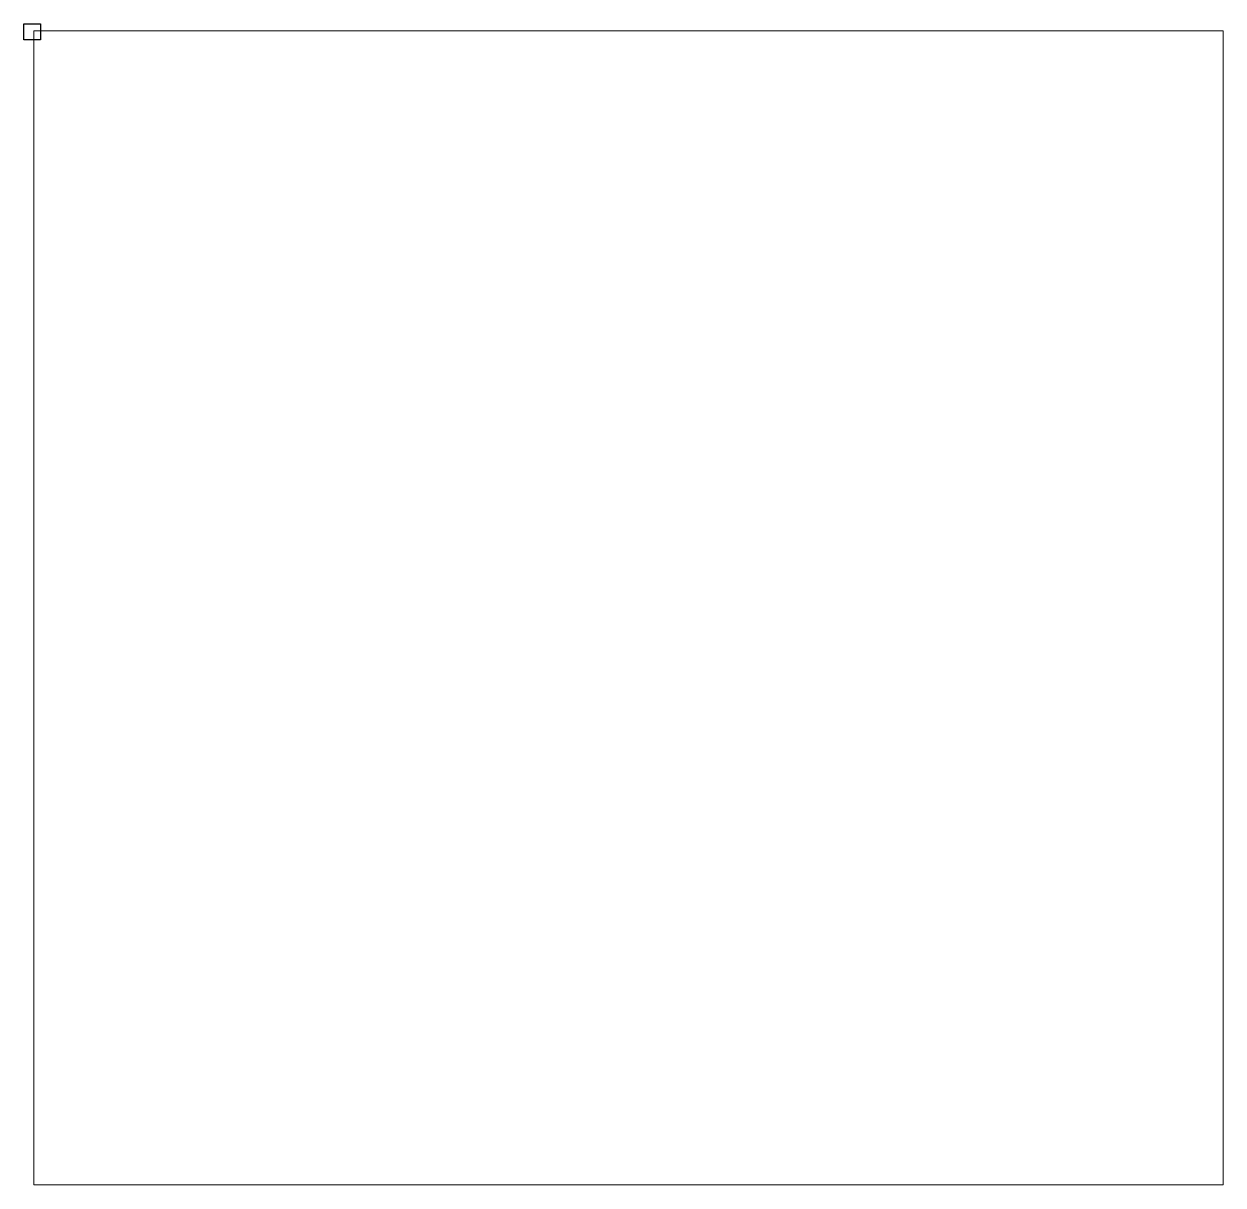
# Model space of a CAD drawing. Header units: millimetres. Extents: x -91 to 63, y -66 to 83.
import ezdxf

# ---------------------------------------------------------------- set-up
doc = ezdxf.new("R2010")
doc.units = ezdxf.units.MM
doc.header["$MEASUREMENT"] = 0
doc.header["$XCLIPFRAME"] = 0
doc.layers.add('Camada 1', color=7, linetype='Continuous')
picture_1 = doc.add_image_def('image1.jpg', size_in_pixel=(10982, 10655))

msp = doc.modelspace()

# ---------------------------------------------------------------- linework, layer by layer
at = {"layer": 'Camada 1', "color": 250, "lineweight": 9}
msp.add_open_spline([(-89.99, 82.47), (-89.99, 82.47), (62.54, 82.47), (62.54, 82.47), (62.54, 82.47), (62.54, 82.47), (62.54, -65.53), (62.54, -65.53), (62.54, -65.53), (62.54, -65.53), (-89.99, -65.53), (-89.99, -65.53), (-89.99, -65.53), (-89.99, -65.53), (-89.99, 82.47), (-89.99, 82.47)], degree=3, knots=[0, 0, 0, 0, 0.2, 0.2, 0.2, 0.2, 0.4, 0.4, 0.4, 0.4, 0.6, 0.6, 0.6, 0.6, 1, 1, 1, 1], dxfattribs=at)

# ---------------------------------------------------------------- pictures from other files: only their frames are drawn
at = {"layer": 'Camada 1', "color": 0}
image = msp.add_image(picture_1, insert=(-89.99, -65.53), size_in_units=(152.53, 147.99), dxfattribs=at)
image.set_boundary_path([(-90, -65.5), (62.5, 82.5)])
image.dxf.flags = 3

doc.saveas('drawing.dxf')
